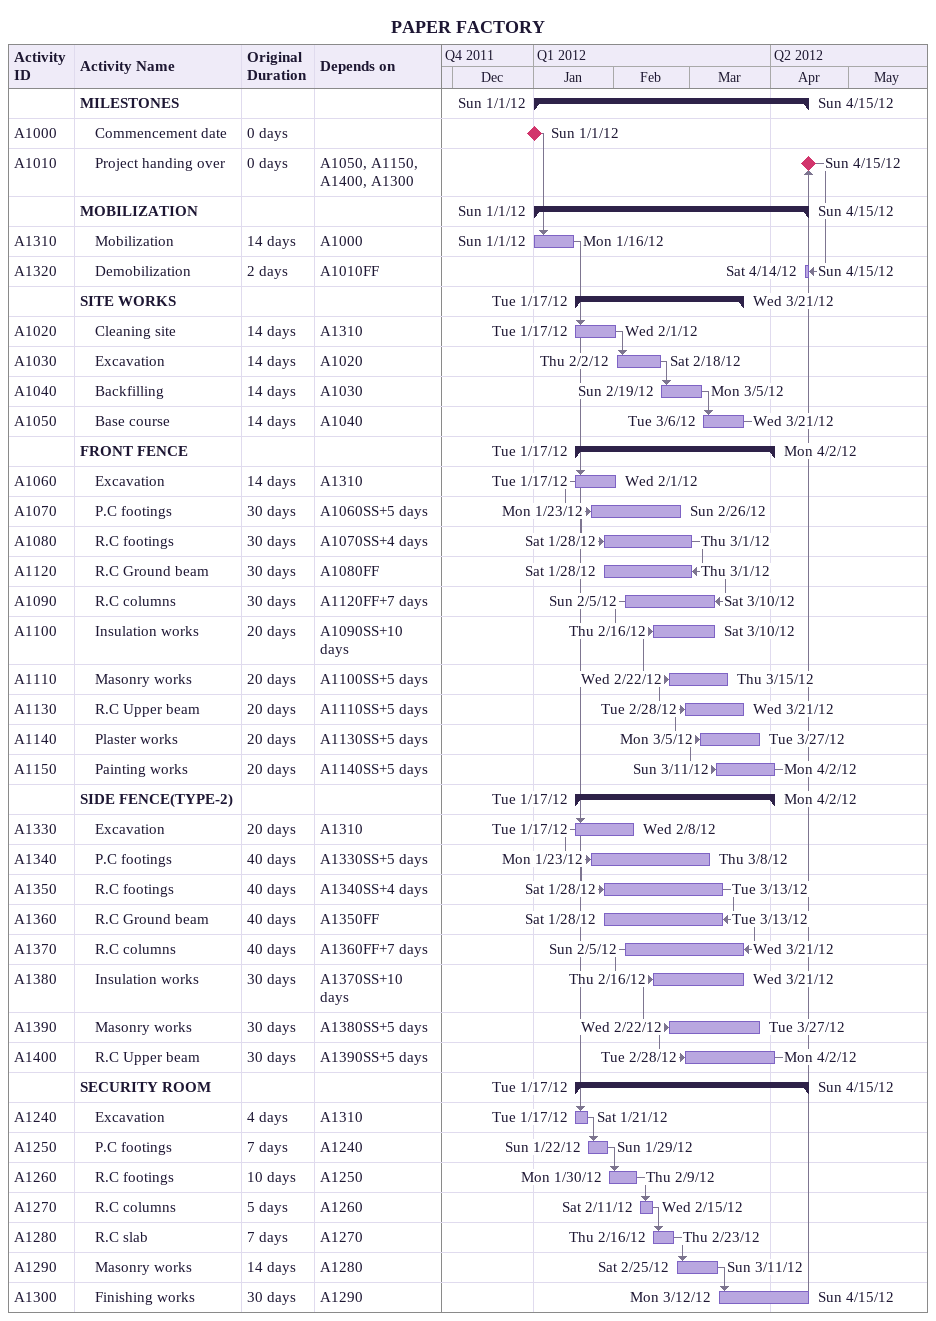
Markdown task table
PAPER FACTORY

| ID | Level | Task | Original duration | Start | Finish | Predecessors |
|---|---|---|---|---|---|---|
|  | 1 | **MILESTONES** |  | 2012-01-01 | 2012-04-15 |  |
| A1000 | 2 | Commencement date | 0d | 2012-01-01 | 2012-01-01 |  |
| A1010 | 2 | Project handing over | 0d | 2012-04-15 | 2012-04-15 | A1050, A1150, A1400, A1300 |
|  | 1 | **MOBILIZATION** |  | 2012-01-01 | 2012-04-15 |  |
| A1310 | 2 | Mobilization | 14d | 2012-01-01 | 2012-01-16 | A1000 |
| A1320 | 2 | Demobilization | 2d | 2012-04-14 | 2012-04-15 | A1010FF |
|  | 1 | **SITE WORKS** |  | 2012-01-17 | 2012-03-21 |  |
| A1020 | 2 | Cleaning site | 14d | 2012-01-17 | 2012-02-01 | A1310 |
| A1030 | 2 | Excavation | 14d | 2012-02-02 | 2012-02-18 | A1020 |
| A1040 | 2 | Backfilling | 14d | 2012-02-19 | 2012-03-05 | A1030 |
| A1050 | 2 | Base course | 14d | 2012-03-06 | 2012-03-21 | A1040 |
|  | 1 | **FRONT FENCE** |  | 2012-01-17 | 2012-04-02 |  |
| A1060 | 2 | Excavation | 14d | 2012-01-17 | 2012-02-01 | A1310 |
| A1070 | 2 | P.C footings | 30d | 2012-01-23 | 2012-02-26 | A1060SS+5d |
| A1080 | 2 | R.C footings | 30d | 2012-01-28 | 2012-03-01 | A1070SS+4d |
| A1120 | 2 | R.C Ground beam | 30d | 2012-01-28 | 2012-03-01 | A1080FF |
| A1090 | 2 | R.C columns | 30d | 2012-02-05 | 2012-03-10 | A1120FF+7d |
| A1100 | 2 | Insulation works | 20d | 2012-02-16 | 2012-03-10 | A1090SS+10d |
| A1110 | 2 | Masonry works | 20d | 2012-02-22 | 2012-03-15 | A1100SS+5d |
| A1130 | 2 | R.C Upper beam | 20d | 2012-02-28 | 2012-03-21 | A1110SS+5d |
| A1140 | 2 | Plaster works | 20d | 2012-03-05 | 2012-03-27 | A1130SS+5d |
| A1150 | 2 | Painting works | 20d | 2012-03-11 | 2012-04-02 | A1140SS+5d |
|  | 1 | **SIDE FENCE(TYPE-2)** |  | 2012-01-17 | 2012-04-02 |  |
| A1330 | 2 | Excavation | 20d | 2012-01-17 | 2012-02-08 | A1310 |
| A1340 | 2 | P.C footings | 40d | 2012-01-23 | 2012-03-08 | A1330SS+5d |
| A1350 | 2 | R.C footings | 40d | 2012-01-28 | 2012-03-13 | A1340SS+4d |
| A1360 | 2 | R.C Ground beam | 40d | 2012-01-28 | 2012-03-13 | A1350FF |
| A1370 | 2 | R.C columns | 40d | 2012-02-05 | 2012-03-21 | A1360FF+7d |
| A1380 | 2 | Insulation works | 30d | 2012-02-16 | 2012-03-21 | A1370SS+10d |
| A1390 | 2 | Masonry works | 30d | 2012-02-22 | 2012-03-27 | A1380SS+5d |
| A1400 | 2 | R.C Upper beam | 30d | 2012-02-28 | 2012-04-02 | A1390SS+5d |
|  | 1 | **SECURITY ROOM** |  | 2012-01-17 | 2012-04-15 |  |
| A1240 | 2 | Excavation | 4d | 2012-01-17 | 2012-01-21 | A1310 |
| A1250 | 2 | P.C footings | 7d | 2012-01-22 | 2012-01-29 | A1240 |
| A1260 | 2 | R.C footings | 10d | 2012-01-30 | 2012-02-09 | A1250 |
| A1270 | 2 | R.C columns | 5d | 2012-02-11 | 2012-02-15 | A1260 |
| A1280 | 2 | R.C slab | 7d | 2012-02-16 | 2012-02-23 | A1270 |
| A1290 | 2 | Masonry works | 14d | 2012-02-25 | 2012-03-11 | A1280 |
| A1300 | 2 | Finishing works | 30d | 2012-03-12 | 2012-04-15 | A1290 |
